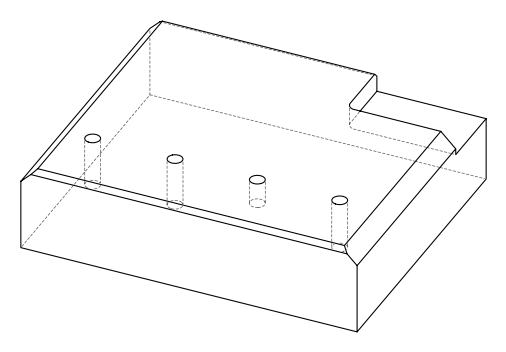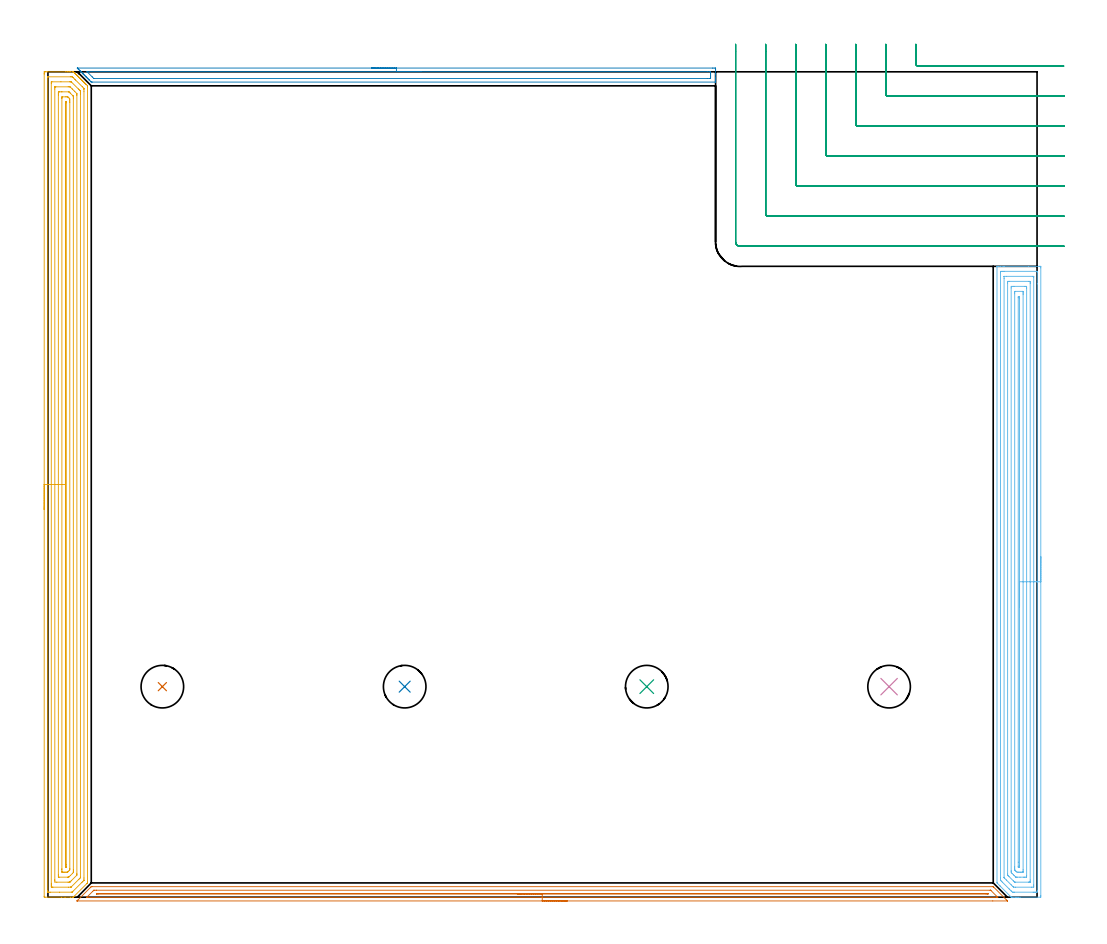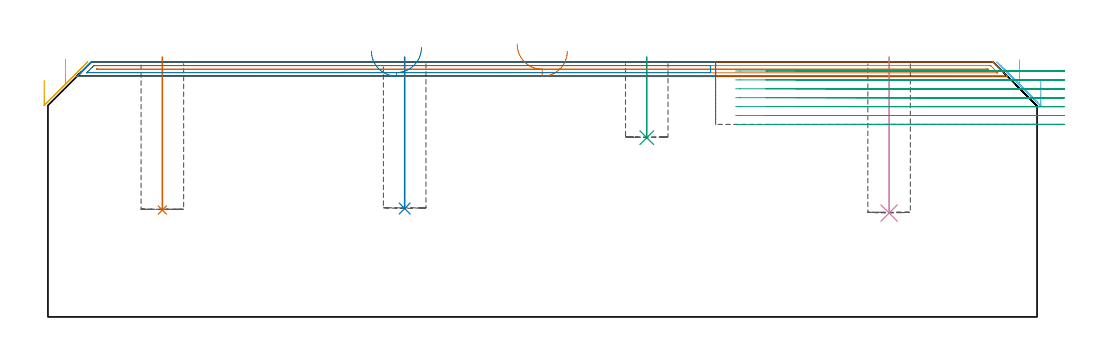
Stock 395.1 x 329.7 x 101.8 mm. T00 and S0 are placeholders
(PLAN: 9 operations, 2 tool changes, 61.9 min)
(1 INDEXABLE_INSERT_DRILL_BLIND_HOLE_FROM_SOLID | STEP1POCKET | NXT0302_005 | 0.25 min | 13345 mm3)
(2 INDEXABLE_INSERT_DRILL_BLIND_HOLE_FROM_SOLID_1 | STEP1POCKET_1 | NXT0302_005 | 0.24 min | 13211 mm3)
(3 INDEXABLE_INSERT_DRILL_BLIND_HOLE_FROM_SOLID_2 | STEP1POCKET_2 | NXT0302_005 | 0.13 min | 6796 mm3)
(4 INDEXABLE_INSERT_DRILL_BLIND_HOLE_FROM_SOLID_3 | STEP1POCKET_3 | NXT0302_005 | 0.25 min | 13620 mm3)
(5 AREA_MILL | FG_CHAMFER_SURFACE | UGT0205_001 | 18.56 min | 49337 mm3)
(6 AREA_MILL_1 | FG_CHAMFER_SURFACE_1 | UGT0205_001 | 14.27 min | 39751 mm3)
(7 AREA_MILL_2 | FG_CHAMFER_SURFACE_2 | UGT0205_001 | 8.93 min | 5911 mm3)
(8 AREA_MILL_3 | FG_CHAMFER_SURFACE_3 | UGT0205_001 | 4.24 min | 3999 mm3)
(9 MILL_CORNER_NOTCH_RECTANGULAR | CORNER_NOTCH_RECTANGULAR | UGT0201_008 | Follow Part, ap 4, ae 75% | 15.03 min | 246710 mm3)
(TOOL NXT0302_005 | Index. Insert Drill 17mm [880-D1700L20-05] | D17 PA176 FL85 Z2)
(TOOL UGT0205_001 | Chamfer Mill 20 x 3 x 45 deg. | D20 FL50 Z2)
(TOOL UGT0201_008 | End Mill 16 mm | D16 FL32 Z4)
(OP 1 INDEXABLE_INSERT_DRILL_BLIND_HOLE_FROM_SOLID)
G17 G21 G94 G90
T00 M6
G54
G17 G0 G90 X45.7 Y84.1 S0 M3
G43 Z111.8 H1
G94 G81 G98 Z42.7 F250. R103.8
G80
M5
M2
(OP 2 INDEXABLE_INSERT_DRILL_BLIND_HOLE_FROM_SOLID_1)
G17 G21 G94 G90
T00 M6
G54
G17 G0 G90 X142.5 Y84.1 S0 M3
G43 Z111.8 H1
G94 G81 G98 Z43.3 F250. R103.8
G80
M5
M2
(OP 3 INDEXABLE_INSERT_DRILL_BLIND_HOLE_FROM_SOLID_2)
G17 G21 G94 G90
T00 M6
G54
G17 G0 G90 X239.2 Y84.1 S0 M3
G43 Z111.8 H1
G94 G81 G98 Z71.6 F250. R103.8
G80
M5
M2
(OP 4 INDEXABLE_INSERT_DRILL_BLIND_HOLE_FROM_SOLID_3)
G17 G21 G94 G90
T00 M6
G54
G17 G0 G90 X336. Y84.1 S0 M3
G43 Z111.8 H1
G94 G81 G98 Z41.5 F250. R103.8
G80
M5
M2
(OP 5 AREA_MILL)
G17 G21 G94 G90
T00 M6
G54
G17 G0 G90 X-1.5 Y154.85 S1061 M3
G43 Z111.8 H0
Z94.5
G94 G1 Y154.888 Z93.628 F250.
Y155.002 Z92.764
Y155.191 Z91.912
Y155.453 Z91.08
Y155.787 Z90.274
Y156.19 Z89.5
Y156.658 Z88.764
Y157.19 Z88.072
Y157.779 Z87.429
Y158.422 Z86.84
Y159.114 Z86.308
Y159.85 Z85.84
Y160.624 Z85.437
Y161.43 Z85.103
Y162.262 Z84.841
Y163.114 Z84.652
Y163.978 Z84.538
Y164.85 Z84.5
Y328.812
X-1.499 Y329.092 Z84.501
X-1.494 Y329.696 Z84.503
X-1.493 Y329.698 Z84.504
X-0.887 Y329.699 Z85.11
X-0.279 Y329.7 Z85.718
X7.15 Z93.144
X7.72 Z93.717
X8.043 Z94.039
X8.613 Z94.609
X8.936 Z94.931
X9.791 Z95.79
X9.81 Z95.809
X10.195 Z96.193
X10.213 Y329.687 Z96.212
X10.464 Y329.436 Z96.464
X10.511 Y329.39 Z96.51
X10.722 Y329.18 Z96.718
X10.808 Y329.092 Z96.807
X10.934 Y328.967 Z96.933
X11.02 Y328.882 Z97.016
X11.106 Y328.795 Z97.105
X11.231 Y328.669 Z97.231
X11.317 Y328.584 Z97.313
X11.403 Y328.497 Z97.402
X11.529 Y328.371 Z97.528
X11.615 Y328.287 Z97.611
X11.701 Y328.2 Z97.7
X11.827 Y328.073 Z97.826
X11.913 Y327.989 Z97.909
X11.998 Y327.902 Z97.998
X12.125 Y327.776 Z98.124
X12.21 Y327.691 Z98.206
X12.296 Y327.605 Z98.295
X12.423 Y327.478 Z98.422
X12.508 Y327.394 Z98.504
X12.593 Y327.307 Z98.593
X12.72 Y327.18 Z98.72
X12.806 Y327.096 Z98.802
X12.891 Y327.009 Z98.89
X13.018 Y326.882 Z99.017
X13.103 Y326.798 Z99.099
X13.188 Y326.712 Z99.188
X13.316 Y326.584 Z99.315
X13.401 Y326.501 Z99.397
X13.486 Y326.414 Z99.485
X13.614 Y326.287 Z99.613
X13.699 Y326.203 Z99.695
X13.783 Y326.117 Z99.783
X13.912 Y325.989 Z99.911
X13.996 Y325.905 Z99.992
X14.081 Y325.819 Z100.08
X14.209 Y325.691 Z100.209
X14.294 Y325.608 Z100.29
X14.379 Y325.522 Z100.378
X14.507 Y325.393 Z100.506
X14.592 Y325.31 Z100.588
X14.676 Y325.224 Z100.675
X14.805 Y325.095 Z100.804
X14.889 Y325.012 Z100.885
X14.974 Y324.927 Z100.973
X15.103 Y324.798 Z101.102
X15.187 Y324.715 Z101.183
X15.271 Y324.629 Z101.27
X15.785 Y324.114 Z101.784
X15.803 Y324.087 Z101.793
X15.8 Y323.743 Z101.8
Y5.963
X15.794 Y5.694 Z101.791
X15.667 Y5.567 Z101.667
X15.633 Y5.533 Z101.633
X10.411 Y0.31 Z96.41
X10.275 Y0.174 Z96.272
X10.112 Y0.013 Z96.11
X10.095 Y0.002 Z96.092
X10.052 Y0. Z96.051
X10.043 Z96.042
X8.936 Z94.93
X6.827 Z92.824
X5.364 Z91.36
X-1.173 Y0.001 Z84.825
X-1.492 Y0.01 Z84.506
X-1.499 Y0.327 Z84.499
Y0.348
X-1.5 Y164.85 Z84.5
X-0.086 Z85.914
X-0.085 Y327.398 Z85.915
X-0.084 Y327.49 Z85.916
X-0.079 Y327.672 Z85.921
X-0.074 Y327.692 Z85.926
X-0.067 Y327.694 Z85.933
X-0.043 Y327.698 Z85.957
X0.006 Y327.699 Z86.006
X8.936 Y327.7 Z94.936
X9.437 Y327.699 Z95.437
X9.632 Y327.694 Z95.632
X9.729 Y327.69 Z95.729
X9.829 Y327.61 Z95.829
X10.14 Y327.307 Z96.14
X10.722 Y326.728 Z96.722
X11.036 Y326.414 Z97.036
X13.713 Y323.736 Z99.713
X14.294 Y323.148 Z100.294
X14.365 Y323.073 Z100.365
X14.379 Y322.935 Z100.379
X14.383 Y322.844 Z100.383
X14.385 Y322.753 Z100.385
X14.386 Y321.951 Z100.386
Y7.657
X14.383 Y6.856 Z100.383
X14.381 Y6.769 Z100.381
X14.378 Y6.74 Z100.378
X14.362 Y6.72 Z100.362
X14.294 Y6.647 Z100.294
X13.954 Y6.304 Z99.954
X13.614 Y5.964 Z99.614
X9.936 Y2.286 Z95.936
X9.829 Y2.182 Z95.829
X9.69 Y2.051 Z95.69
X9.64 Y2.01 Z95.64
X9.579 Y2.007 Z95.579
X9.328 Y2.002 Z95.328
X4.668 Y2. Z90.668
X0.899 Z86.899
X0.399 Z86.399
X0.006 Y2.004 Z86.006
X-0.05 Y2.006 Z85.95
X-0.078 Y2.009 Z85.922
X-0.081 Y2.118 Z85.919
X-0.085 Y2.301 Z85.915
X-0.086 Y2.393 Z85.914
Y2.485
Y164.85
X1.328 Z87.328
X1.329 Y325.092 Z87.329
X1.331 Y325.522 Z87.331
X1.333 Y325.637 Z87.333
X1.335 Y325.686 Z87.335
X1.436 Y325.691 Z87.436
X1.615 Y325.698 Z87.615
X5.186 Y325.7 Z91.186
X8.758 Z94.758
X8.936 Y325.699 Z94.936
X9.114 Y325.695 Z95.114
X9.233 Y325.69 Z95.233
X9.307 Y325.682 Z95.307
X9.341 Y325.651 Z95.341
X9.477 Y325.522 Z95.477
X12.157 Y322.844 Z98.157
X12.508 Y322.491 Z98.508
X12.776 Y322.217 Z98.776
X12.91 Y322.079 Z98.91
X12.965 Y322.013 Z98.965
X12.966 Y321.951 Z98.966
X12.97 Y321.49 Z98.97
X12.971 Y321.059 Z98.971
Y320.595
Y7.963
X12.97 Y7.856 Z98.97
X12.967 Y7.803 Z98.967
X12.965 Y7.78 Z98.965
X12.941 Y7.749 Z98.941
X12.728 Y7.529 Z98.728
X12.508 Y7.307 Z98.508
X12.283 Y7.082 Z98.283
X9.378 Y4.178 Z95.378
X9.229 Y4.037 Z95.229
X9.206 Y4.017 Z95.206
X9.173 Y4.01 Z95.173
X9.112 Y4.003 Z95.112
X8.936 Y4.001 Z94.936
X8.221 Y4. Z94.221
X1.969 Y4.001 Z87.969
X1.792 Y4.004 Z87.792
X1.614 Y4.01 Z87.614
X1.335 Y4.033 Z87.335
X1.333 Y4.178 Z87.333
X1.33 Y4.64 Z87.33
X1.329 Y5.071 Z87.329
X1.328 Y5.534 Z87.328
Y164.85
X2.743 Z88.743
Y322.844
X2.749 Y323.673 Z88.749
X2.753 Y323.691 Z88.753
X2.776 Y323.694 Z88.776
X2.829 Y323.697 Z88.829
X2.936 Y323.699 Z88.936
X3.15 Y323.7 Z89.15
X8.08 Z94.08
X8.508 Y323.697 Z94.508
X8.722 Y323.693 Z94.722
X8.827 Y323.69 Z94.827
X8.936 Y323.604 Z94.936
X9.707 Y322.844 Z95.707
X9.829 Y322.722 Z95.829
X10.6 Y321.951 Z96.6
X10.722 Y321.829 Z96.722
X11.487 Y321.059 Z97.487
X11.538 Y321.001 Z97.538
X11.55 Y320.952 Z97.55
X11.553 Y320.85 Z97.553
X11.555 Y320.641 Z97.555
X11.557 Y320.224 Z97.557
Y9.534
X11.555 Y9.117 Z97.555
X11.552 Y8.908 Z97.552
X11.549 Y8.81 Z97.549
X11.5 Y8.756 Z97.5
X11.391 Y8.641 Z97.391
X9.272 Y6.521 Z95.272
X8.936 Y6.186 Z94.936
X8.822 Y6.077 Z94.822
X8.77 Y6.031 Z94.77
X8.737 Y6.01 Z94.737
X8.685 Y6.007 Z94.685
X8.471 Y6.003 Z94.471
X8.043 Y6. Z94.043
X3.541 Y6.001 Z89.541
X2.75 Y6.028 Z88.75
X2.743 Y6.798 Z88.743
Y6.856
Y164.85
X4.157 Z90.157
Y320.48
X4.158 Y321.059 Z90.158
X4.16 Y321.37 Z90.16
X4.164 Y321.677 Z90.164
X4.471 Y321.69 Z90.471
X4.725 Y321.697 Z90.725
X5.364 Y321.7 Z91.364
X5.615 Z91.615
X8.296 Y321.699 Z94.296
X8.374 Y321.693 Z94.374
X8.392 Y321.69 Z94.392
X8.466 Y321.623 Z94.466
X8.612 Y321.485 Z94.612
X8.828 Y321.273 Z94.828
X8.936 Y321.166 Z94.936
X9.829 Y320.273 Z95.829
X9.935 Y320.166 Z95.935
X10.041 Y320.056 Z96.041
X10.109 Y319.98 Z96.109
X10.136 Y319.945 Z96.136
X10.138 Y319.929 Z96.138
X10.141 Y319.854 Z96.141
X10.143 Y319.273 Z96.143
Y318.96
X10.142 Y11.006 Z96.142
X10.139 Y10.427 Z96.139
X10.136 Y10.12 Z96.136
X10.124 Y9.835 Z96.124
X9.836 Y9.534 Z95.836
X8.943 Y8.641 Z94.943
X8.489 Y8.195 Z94.489
X8.34 Y8.05 Z94.34
X8.282 Y8.01 Z94.282
X8.203 Y8.007 Z94.203
X8.043 Y8.003 Z94.043
X7.791 Y8. Z93.791
X4.471 Y8.001 Z90.471
X4.216 Y8.004 Z90.216
X4.173 Y8.01 Z90.173
X4.164 Y8.022 Z90.164
X4.161 Y8.058 Z90.161
X4.158 Y8.641 Z90.158
X4.157 Y8.955 Z90.157
Y164.85
X5.571 Z91.571
X5.572 Y319.066 Z91.572
X5.573 Y319.273 Z91.573
X5.578 Y319.616 Z91.578
X5.581 Y319.69 Z91.581
X5.688 Y319.695 Z91.688
X5.832 Y319.699 Z91.832
X7.15 Y319.7 Z93.15
X7.618 Y319.699 Z93.618
X7.829 Y319.694 Z93.829
X7.934 Y319.69 Z93.934
X8.043 Y319.598 Z94.043
X8.373 Y319.273 Z94.373
X8.708 Y318.932 Z94.708
X8.722 Y318.595 Z94.722
X8.725 Y318.381 Z94.725
X8.728 Y317.696 Z94.728
X8.729 Y317.488 Z94.729
X8.728 Y11.527 Z94.728
X8.727 Y11.319 Z94.727
X8.723 Y10.977 Z94.723
X8.722 Y10.895 Z94.722
X8.683 Y10.843 Z94.683
X8.603 Y10.759 Z94.603
X8.279 Y10.427 Z94.279
X8.161 Y10.309 Z94.161
X8.043 Y10.193 Z94.043
X7.909 Y10.065 Z93.909
X7.861 Y10.021 Z93.861
X7.809 Y10.01 Z93.809
X7.574 Y10.003 Z93.574
X7.15 Y10.001 Z93.15
X6.684 Y10. Z92.684
X6.257 Z92.257
X5.789 Y10.002 Z91.789
X5.621 Y10.007 Z91.621
X5.588 Y10.01 Z91.588
X5.578 Y10.066 Z91.578
X5.574 Y10.217 Z91.574
X5.572 Y10.427 Z91.572
X5.571 Y11.112 Z91.571
Y11.319
Y164.85
X6.985 Z92.985
X6.986 Y316.76 Z92.986
X6.989 Y317.488 Z92.989
X6.992 Y317.646 Z92.992
X6.997 Y317.69 Z92.997
X7.044 Y317.694 Z93.044
X7.15 Y317.698 Z93.15
X7.221 Z93.221
X7.277 Y317.694 Z93.277
X7.308 Y317.69 Z93.308
X7.31 Y317.652 Z93.31
X7.313 Y317.488 Z93.313
X7.314 Y317.324 Z93.314
Y12.94
X7.311 Y12.212 Z93.311
X7.308 Y12.054 Z93.308
X7.303 Y12.01 Z93.303
X7.256 Y12.006 Z93.256
X7.15 Y12.002 Z93.15
X7.079 Z93.079
X7.023 Y12.006 Z93.023
X6.992 Y12.01 Z92.992
X6.99 Y12.048 Z92.99
X6.987 Y12.212 Z92.987
X6.986 Y12.376 Z92.986
X6.985 Y164.85 Z92.985
Y165.722 Z93.023
Y166.586 Z93.137
Y167.438 Z93.326
Y168.27 Z93.588
Y169.076 Z93.922
Y169.85 Z94.325
Y170.586 Z94.794
Y171.278 Z95.325
Y171.921 Z95.914
Y172.51 Z96.557
Y173.042 Z97.25
Y173.51 Z97.985
Y173.913 Z98.759
Y174.247 Z99.565
Y174.509 Z100.397
Y174.698 Z101.249
Y174.812 Z102.114
Y174.85 Z102.985
G0 Z111.8
M5
M2
(OP 6 AREA_MILL_1)
G17 G21 G94 G90
T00 M6
G54
G17 G0 G90 X396.6 Y136. S1061 M3
G43 Z111.8 H0
Z94.3
G94 G1 Y135.962 Z93.428 F250.
Y135.848 Z92.564
Y135.659 Z91.712
Y135.397 Z90.88
Y135.063 Z90.074
Y134.66 Z89.3
Y134.191 Z88.564
Y133.66 Z87.872
Y133.071 Z87.229
Y132.428 Z86.64
Y131.736 Z86.109
Y131. Z85.64
Y130.226 Z85.237
Y129.42 Z84.903
Y128.588 Z84.641
Y127.736 Z84.452
Y126.872 Z84.338
Y126. Z84.3
Y0.606
X396.595 Y0.121 Z84.303
X396.591 Y0.01 Z84.306
X396.475 Y0. Z84.422
X388.289 Z92.605
X387.725 Z93.172
X387.411 Z93.486
X386.847 Z94.05
X386.533 Z94.363
X385.904 Z94.995
X385.404 Z95.495
X384.798 Y0.01 Z96.101
X384.776 Y0.028 Z96.122
X384.64 Y0.16 Z96.259
X384.563 Y0.236 Z96.335
X380.549 Y4.251 Z100.351
X380.385 Y4.414 Z100.512
X380.326 Y4.473 Z100.572
X379.291 Y5.509 Z101.609
X379.104 Y5.693 Z101.789
X379.1 Y5.961 Z101.8
Y251.84
X379.102 Y251.99 Z101.788
X379.243 Y251.997 Z101.649
X379.391 Y252. Z101.508
X379.756 Z101.143
X380.385 Z100.51
X381.577 Z99.319
X382.141 Z98.753
X391.661 Z89.236
X396.193 Z84.704
X396.478 Y251.997 Z84.419
X396.592 Y251.99 Z84.305
X396.599 Y251.874 Z84.299
X396.6 Y251.394 Z84.3
Y126.
X395.186 Z85.714
X395.185 Y2.523 Z85.715
X395.184 Y2.391 Z85.716
X395.179 Y2.02 Z85.721
X394.816 Y2.006 Z86.084
X394.437 Y2.002 Z86.463
X393.943 Y2. Z86.957
X393.559 Z87.341
X386.038 Y2.001 Z94.862
X385.654 Y2.005 Z95.246
X385.272 Y2.01 Z95.628
X384.862 Y2.391 Z96.038
X384.776 Y2.475 Z96.124
X383.966 Y3.283 Z96.934
X381.289 Y5.961 Z99.611
X381.263 Y5.987 Z99.637
X380.835 Y6.421 Z100.065
X380.62 Y6.642 Z100.28
X380.521 Y6.75 Z100.379
X380.514 Y7.746 Z100.386
X380.515 Y249.477 Z100.385
X380.516 Y249.609 Z100.384
X380.521 Y249.98 Z100.379
X380.884 Y249.994 Z100.016
X381.263 Y249.998 Z99.637
X381.757 Y250. Z99.143
X382.141 Z98.759
X394.931 Z85.969
X395.111 Y249.998 Z85.789
X395.14 Y249.996 Z85.76
X395.168 Y249.99 Z85.732
X395.179 Y249.983 Z85.721
X395.18 Y249.961 Z85.72
X395.185 Y249.742 Z85.715
X395.186 Y245.009 Z85.714
Y126.
X393.772 Z87.128
X393.771 Y4.852 Z87.129
X393.769 Y4.176 Z87.131
X393.767 Y4.068 Z87.133
X393.765 Y4.022 Z87.135
X393.724 Y4.008 Z87.176
X393.559 Y4.005 Z87.341
X392.853 Y4. Z88.047
X386.533 Z94.367
X385.825 Y4.003 Z95.075
X385.741 Y4.009 Z95.159
X385.699 Y4.014 Z95.201
X385.654 Y4.053 Z95.246
X385.525 Y4.176 Z95.375
X384.776 Y4.923 Z96.124
X382.846 Y6.853 Z98.054
X382.141 Y7.56 Z98.759
X381.96 Y7.746 Z98.94
X381.935 Y7.778 Z98.965
X381.933 Y7.801 Z98.967
X381.93 Y7.854 Z98.97
X381.929 Y7.962 Z98.971
Y247.148
X381.931 Y247.824 Z98.969
X381.933 Y247.932 Z98.967
X381.935 Y247.978 Z98.965
X381.976 Y247.992 Z98.924
X382.141 Y247.995 Z98.759
X382.847 Y248. Z98.053
X393.386 Y247.999 Z87.514
X393.559 Y247.996 Z87.341
X393.731 Y247.99 Z87.169
X393.765 Y247.984 Z87.135
X393.767 Y247.953 Z87.133
X393.77 Y247.896 Z87.13
X393.771 Y247.824 Z87.129
Y247.608
X393.772 Y126. Z87.128
X392.357 Z88.543
Y6.853
X392.356 Y6.29 Z88.544
X392.353 Y6.101 Z88.547
X392.35 Y6.034 Z88.55
X392.347 Y6.01 Z88.553
X392.326 Y6.008 Z88.574
X392.222 Y6.004 Z88.678
X391.802 Y6. Z89.098
X391.764 Z89.136
X386.494 Z94.406
X386.284 Y6.003 Z94.616
X386.18 Y6.007 Z94.72
X386.155 Y6.01 Z94.745
X386.103 Y6.056 Z94.797
X386.004 Y6.15 Z94.896
X385.654 Y6.495 Z95.246
X383.898 Y8.251 Z97.002
X383.514 Y8.638 Z97.386
X383.383 Y8.778 Z97.517
X383.349 Y8.82 Z97.551
X383.347 Y8.851 Z97.553
X383.345 Y8.92 Z97.555
X383.343 Y9.202 Z97.557
Y245.147
X383.344 Y245.71 Z97.556
X383.347 Y245.899 Z97.553
X383.35 Y245.966 Z97.55
X383.353 Y245.99 Z97.547
X383.374 Y245.992 Z97.526
X383.478 Y245.996 Z97.422
X383.898 Y246. Z97.002
X383.936 Z96.964
X391.841 Z89.059
X392.223 Y245.993 Z88.677
X392.317 Y245.99 Z88.583
X392.351 Y245.983 Z88.549
X392.353 Y245.952 Z88.547
X392.355 Y245.871 Z88.545
X392.357 Y245.475 Z88.543
Y245.147
Y126.
X390.943 Z89.957
Y8.619
X390.924 Y8.01 Z89.976
X390.671 Y8.003 Z90.229
X390.046 Y8. Z90.854
X389.795 Z91.105
X388.289 Z92.611
X387.161 Z93.739
X386.847 Y8.002 Z94.053
X386.69 Y8.006 Z94.21
X386.613 Y8.01 Z94.287
X386.533 Y8.077 Z94.367
X385.961 Y8.638 Z94.939
X385.654 Y8.944 Z95.246
X385.071 Y9.531 Z95.829
X384.776 Y9.834 Z96.124
X384.758 Y10.423 Z96.142
X384.757 Y10.442 Z96.143
Y243.381
X384.776 Y243.99 Z96.124
X385.029 Y243.997 Z95.871
X385.654 Y244. Z95.246
X385.905 Z94.995
X390.297 Y243.999 Z90.603
X390.924 Y243.99 Z89.976
X390.942 Y243.362 Z89.958
X390.943 Y243.342 Z89.957
Y126.
X389.529 Z91.371
Y10.949
X389.527 Y10.423 Z91.373
X389.524 Y10.06 Z91.376
X389.522 Y10.013 Z91.378
X389.479 Y10.008 Z91.421
X389.376 Y10.004 Z91.524
X389.167 Y10.001 Z91.733
X388.706 Y10. Z92.194
X388.289 Z92.611
X387.825 Y10.002 Z93.075
X387.411 Y10.01 Z93.489
X387.023 Y10.037 Z93.877
X386.625 Y10.423 Z94.275
X386.533 Y10.515 Z94.367
X386.336 Y10.714 Z94.564
X386.238 Y10.817 Z94.662
X386.191 Y10.869 Z94.709
X386.178 Y10.902 Z94.722
X386.176 Y10.949 Z94.724
X386.172 Y11.316 Z94.728
X386.171 Y11.683 Z94.729
Y12.208
Y241.052
X386.173 Y241.577 Z94.727
X386.176 Y241.94 Z94.724
X386.178 Y241.987 Z94.722
X386.221 Y241.992 Z94.679
X386.324 Y241.996 Z94.576
X386.533 Y241.999 Z94.367
X389.306 Z91.594
X389.417 Y241.996 Z91.483
X389.49 Y241.99 Z91.41
X389.522 Y241.984 Z91.378
X389.523 Y241.943 Z91.377
X389.527 Y241.577 Z91.373
X389.529 Y241.21 Z91.371
Y240.684
Y126.
X388.115 Z92.785
X388.114 Y12.386 Z92.786
X388.113 Y12.208 Z92.787
X388.11 Y12.074 Z92.79
X388.108 Y12.016 Z92.792
X388.054 Y12.01 Z92.846
X387.952 Y12.006 Z92.948
X387.612 Y12.004 Z93.288
X387.601 Y12.009 Z93.299
X387.592 Y12.024 Z93.308
X387.588 Y12.208 Z93.312
X387.586 Y12.385 Z93.314
X387.585 Y13.993 Z93.315
X387.586 Y239.437 Z93.314
X387.587 Y239.613 Z93.313
X387.59 Y239.792 Z93.31
X387.592 Y239.832 Z93.308
X388.091 Y239.993 Z92.809
X388.099 Y239.99 Z92.801
X388.108 Y239.976 Z92.792
X388.11 Y239.792 Z92.79
X388.114 Y239.254 Z92.786
X388.115 Y239.077 Z92.785
Y126.
Y125.128 Z92.823
Y124.263 Z92.937
Y123.412 Z93.126
Y122.58 Z93.388
Y121.774 Z93.722
Y121. Z94.125
Y120.264 Z94.594
Y119.572 Z95.125
Y118.929 Z95.714
Y118.34 Z96.357
Y117.808 Z97.05
Y117.34 Z97.785
Y116.937 Z98.559
Y116.603 Z99.365
Y116.341 Z100.197
Y116.152 Z101.049
Y116.038 Z101.914
Y116. Z102.785
G0 Z111.8
M5
M2
(OP 7 AREA_MILL_2)
G17 G21 G94 G90
T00 M6
G54
G17 G0 G90 X207.45 Y-1.5 S1061 M3
G43 Z111.8 H0
Z106.1
G94 G1 X207.412 Z105.228 F250.
X207.298 Z104.364
X207.109 Z103.512
X206.847 Z102.68
X206.513 Z101.874
X206.11 Z101.1
X205.642 Z100.364
X205.11 Z99.672
X204.521 Z99.029
X203.878 Z98.44
X203.186 Z97.909
X202.45 Z97.44
X201.676 Z97.037
X200.87 Z96.703
X200.038 Z96.441
X199.187 Z96.252
X198.322 Z96.138
X197.45 Z96.1
X11.685
X11.614 Y-1.497 Z96.101
X11.612 Y-1.495 Z96.103
X11.614 Y-1.485 Z96.113
X11.912 Y-1.188 Z96.411
X17.171 Y4.071 Z101.67
X17.294 Y4.194 Z101.792
X17.566 Y4.2 Z101.8
X377.334
X377.606 Y4.194 Z101.792
X377.729 Y4.071 Z101.67
X377.77 Y4.03 Z101.63
X382.988 Y-1.188 Z96.411
X383.132 Y-1.33 Z96.267
X383.286 Y-1.486 Z96.111
X383.288 Y-1.495 Z96.103
X383.286 Y-1.499 Z96.099
X383.215 Y-1.5 Z96.1
X377.41
X197.45
Y-0.086 Z97.514
X15.78
X15.685 Y-0.085 Z97.515
X15.494 Y-0.081 Z97.519
X15.481 Y-0.079 Z97.521
X15.48 Y-0.077 Z97.523
X15.496 Y-0.057 Z97.543
X15.523 Y-0.027 Z97.573
X15.56 Y0.01 Z97.61
X17.903 Y2.353 Z99.953
X18.243 Y2.69 Z100.29
X18.318 Y2.76 Z100.36
X18.339 Y2.777 Z100.377
X18.368 Y2.78 Z100.38
X18.458 Y2.783 Z100.383
X19.256 Y2.786 Z100.386
X19.351
X376.346 Y2.785 Z100.385
X376.442 Y2.784 Z100.384
X376.537 Y2.781 Z100.381
X376.56 Y2.779 Z100.379
X376.574 Y2.769 Z100.369
X376.604 Y2.744 Z100.344
X376.66 Y2.69 Z100.29
X379.12 Y0.23 Z97.83
X379.334 Y0.01 Z97.61
X379.405 Y-0.066 Z97.534
X379.412 Y-0.079 Z97.521
X379.375 Y-0.082 Z97.518
X379.311 Y-0.084 Z97.516
X379.215 Y-0.085 Z97.515
X379.12 Y-0.086 Z97.514
X197.45
Y1.329 Z98.929
X20.244
X19.818 Y1.33 Z98.93
X19.376 Y1.334 Z98.934
X19.351 Y1.336 Z98.936
Y1.344 Z98.944
Y1.348 Z98.948
X19.382 Y1.365 Z98.965
X19.404 Y1.367 Z98.967
X19.456 Y1.37 Z98.97
X19.561 Y1.371 Z98.971
X19.776
X375.339
X375.444 Y1.37 Z98.97
X375.496 Y1.367 Z98.967
X375.518 Y1.365 Z98.965
X375.549 Y1.345 Z98.945
X375.554 Y1.335 Z98.935
X375.549 Y1.334 Z98.934
X375.123 Y1.33 Z98.93
X374.699 Y1.329 Z98.929
X197.45
X196.578 Z98.967
X195.714 Z99.08
X194.862 Z99.269
X194.03 Z99.532
X193.224 Z99.865
X192.45 Z100.268
X191.714 Z100.737
X191.022 Z101.268
X190.379 Z101.857
X189.79 Z102.501
X189.259 Z103.193
X188.79 Z103.929
X188.387 Z104.702
X188.053 Z105.508
X187.791 Z106.34
X187.602 Z107.192
X187.488 Z108.057
X187.45 Z108.929
G0 Z111.8
M5
M2
(OP 8 AREA_MILL_3)
G17 G21 G94 G90
T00 M6
G54
G17 G0 G90 X129.2 Y331.2 S1061 M3
G43 Z111.8 H0
Z106.2
G94 G1 X129.238 Z105.328 F250.
X129.352 Z104.463
X129.541 Z103.612
X129.803 Z102.78
X130.137 Z101.974
X130.54 Z101.2
X131.008 Z100.464
X131.54 Z99.772
X132.129 Z99.129
X132.772 Z98.54
X133.464 Z98.008
X134.2 Z97.54
X134.974 Z97.137
X135.78 Z96.803
X136.612 Z96.541
X137.463 Z96.352
X138.328 Z96.238
X139.2 Z96.2
X265.503
X266.08 Y331.198 Z96.202
X266.649 Y331.193 Z96.204
X266.692 Y331.191 Z96.205
X266.7 Y330.626 Z96.77
Y328.845 Z98.549
Y327.411 Z99.986
Y327.065 Z100.33
Y326.373 Z101.027
Y326.046 Z101.353
X266.692 Y325.648 Z101.744
X266.69 Y325.603 Z101.788
X266.526 Y325.6 Z101.8
X17.681
X17.297 Y325.605 Z101.791
X17.186 Y325.713 Z101.685
X16.724 Y326.174 Z101.222
X16.663 Y326.237 Z101.162
X16.49 Y326.409 Z100.99
X16.427 Y326.471 Z100.925
X16.367 Y326.532 Z100.866
X16.192 Y326.707 Z100.692
X16.13 Y326.768 Z100.629
X16.071 Y326.828 Z100.571
X15.894 Y327.005 Z100.394
X15.834 Y327.065 Z100.332
X15.776 Y327.124 Z100.275
X15.597 Y327.303 Z100.096
X15.537 Y327.361 Z100.035
X15.48 Y327.419 Z99.979
X15.299 Y327.601 Z99.798
X15.24 Y327.658 Z99.739
X15.184 Y327.715 Z99.684
X15.001 Y327.899 Z99.5
X14.944 Y327.955 Z99.442
X14.889 Y328.011 Z99.388
X14.703 Y328.196 Z99.203
X14.647 Y328.252 Z99.145
X14.593 Y328.306 Z99.092
X14.405 Y328.494 Z98.905
X14.35 Y328.548 Z98.848
X14.297 Y328.602 Z98.797
X14.107 Y328.792 Z98.607
X14.053 Y328.845 Z98.552
X14.002 Y328.898 Z98.501
X13.81 Y329.09 Z98.309
X13.757 Y329.142 Z98.255
X13.706 Y329.193 Z98.206
X13.512 Y329.388 Z98.011
X13.46 Y329.439 Z97.958
X13.41 Y329.489 Z97.91
X13.214 Y329.686 Z97.713
X13.163 Y329.735 Z97.662
X13.115 Y329.785 Z97.614
X12.916 Y329.983 Z97.416
X12.866 Y330.032 Z97.365
X12.819 Y330.08 Z97.319
X12.618 Y330.281 Z97.118
X12.57 Y330.329 Z97.068
X12.523 Y330.376 Z97.023
X12.32 Y330.579 Z96.82
X12.273 Y330.626 Z96.772
X12.138 Y330.762 Z96.638
X12.023 Y330.877 Z96.522
X11.828 Y331.071 Z96.327
X11.725 Y331.178 Z96.219
X11.717 Y331.194 Z96.203
X11.725 Y331.199 Z96.199
X11.936 Y331.2 Z96.2
X139.2
Y329.786 Z97.614
X263.399
X264.245 Y329.782 Z97.618
X264.293 Y329.779 Z97.621
X264.69 Y329.735 Z97.665
X264.697 Y329.332 Z98.068
X264.699 Y328.845 Z98.555
X264.7 Y328.439 Z98.961
X264.699 Y327.955 Z99.445
X264.697 Y327.551 Z99.849
X264.69 Y327.065 Z100.335
X264.337 Y327.021 Z100.379
X264.293 Y327.018 Z100.382
X263.45 Y327.014 Z100.386
X263.399
X18.524 Y327.015 Z100.385
X18.423 Y327.018 Z100.382
X18.359 Y327.021 Z100.379
X18.328 Y327.034 Z100.366
X18.293 Y327.065 Z100.335
X17.681 Y327.669 Z99.731
X15.894 Y329.457 Z97.943
X15.622 Y329.735 Z97.665
X15.591 Y329.77 Z97.63
X15.693 Y329.779 Z97.621
X15.793 Y329.784 Z97.616
X15.844 Y329.785 Z97.615
X139.2 Y329.786 Z97.614
X140.072 Z97.652
X140.936 Z97.766
X141.788 Z97.955
X142.62 Z98.217
X143.426 Z98.551
X144.2 Z98.954
X144.936 Z99.423
X145.628 Z99.954
X146.271 Z100.543
X146.86 Z101.186
X147.391 Z101.878
X147.86 Z102.614
X148.263 Z103.388
X148.597 Z104.194
X148.859 Z105.026
X149.048 Z105.878
X149.162 Z106.743
X149.2 Z107.614
G0 Z111.8
M5
M2
(OP 9 MILL_CORNER_NOTCH_RECTANGULAR)
G17 G21 G94 G90
T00 M6
G54
G17 G0 G90 X346.7 Y340.7 S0 M3
G43 Z111.8 H0
Z98.243
G94 G1 Y337.7 F250.
Y332.794 F500.
G3 X347.494 Y332. R0.8
G1 X402.762
X405.762 F250.
G0 Z111.8
X334.7 Y340.7
Z98.243
G1 Y337.7
Y320.794 F500.
G3 X335.494 Y320. R0.8
G1 X402.846
X403.1 Y319.999
X406.1 Y319.987 F250.
G0 Z111.8
X322.7 Y340.7
Z98.243
G1 Y337.7
Y308.795 F500.
G3 X323.495 Y308. R0.8
G1 X402.846
X403.1 Y307.999
X406.1 Y307.983 F250.
G0 Z111.8
X310.7 Y340.7
Z98.243
G1 Y337.7
Y296.795 F500.
G3 X311.495 Y296. R0.8
G1 X402.846
X403.1 Y295.999
X406.1 Y295.978 F250.
G0 Z111.8
X298.7 Y340.7
Z98.243
G1 Y337.7
Y284.796 F500.
G3 X299.496 Y284. R0.8
G1 X402.846
G2 X403.1 Y283.999 R24.
G1 X406.1 Y283.967 F250.
G0 Z111.8
X286.7 Y340.7
Z98.243
G1 Y337.7
Y272.796 F500.
G3 X287.496 Y272. R0.8
G1 X402.846
G2 X403.1 Y271.997 R12.
G1 X406.099 Y271.934 F250.
G0 Z111.8
X274.7 Y340.7
Z98.243
G1 Y337.7
Y261.7 F500.
G3 X276.4 Y260. R1.7
G1 X402.846
X405.846 F250.
G0 Z111.8
X346.7 Y340.7
Z94.686
G1 Y337.7
Y332.794 F500.
G3 X347.494 Y332. R0.8
G1 X402.762
X405.762 F250.
G0 Z111.8
X334.7 Y340.7
Z94.686
G1 Y337.7
Y320.794 F500.
G3 X335.494 Y320. R0.8
G1 X402.846
X403.1 Y319.999
X406.1 Y319.987 F250.
G0 Z111.8
X322.7 Y340.7
Z94.686
G1 Y337.7
Y308.795 F500.
G3 X323.495 Y308. R0.8
G1 X402.846
X403.1 Y307.999
X406.1 Y307.983 F250.
G0 Z111.8
X310.7 Y340.7
Z94.686
G1 Y337.7
Y296.795 F500.
G3 X311.495 Y296. R0.8
G1 X402.846
X403.1 Y295.999
X406.1 Y295.978 F250.
G0 Z111.8
X298.7 Y340.7
Z94.686
G1 Y337.7
Y284.796 F500.
G3 X299.496 Y284. R0.8
G1 X402.846
G2 X403.1 Y283.999 R24.
G1 X406.1 Y283.967 F250.
G0 Z111.8
X286.7 Y340.7
Z94.686
G1 Y337.7
Y272.796 F500.
G3 X287.496 Y272. R0.8
G1 X402.846
G2 X403.1 Y271.997 R12.
G1 X406.099 Y271.934 F250.
G0 Z111.8
X274.7 Y340.7
Z94.686
G1 Y337.7
Y261.7 F500.
G3 X276.4 Y260. R1.7
G1 X402.846
X405.846 F250.
G0 Z111.8
X346.7 Y340.7
Z91.129
G1 Y337.7
Y332.794 F500.
G3 X347.494 Y332. R0.8
G1 X402.762
X405.762 F250.
G0 Z111.8
X334.7 Y340.7
Z91.129
G1 Y337.7
Y320.794 F500.
G3 X335.494 Y320. R0.8
G1 X403.1
X406.1 F250.
G0 Z111.8
X322.7 Y340.7
Z91.129
G1 Y337.7
Y308.795 F500.
G3 X323.495 Y308. R0.8
G1 X403.1
X406.1 F250.
G0 Z111.8
X310.7 Y340.7
Z91.129
G1 Y337.7
Y296.795 F500.
G3 X311.495 Y296. R0.8
G1 X403.1
X406.1 F250.
G0 Z111.8
X298.7 Y340.7
Z91.129
G1 Y337.7
Y284.795 F500.
G3 X299.495 Y284. R0.8
G1 X311.495
X403.1
X406.1 F250.
G0 Z111.8
X286.7 Y340.7
Z91.129
G1 Y337.7
Y272.796 F500.
G3 X287.496 Y272. R0.8
G1 X299.495
X403.1
X406.1 Y271.999 F250.
G0 Z111.8
X274.7 Y340.7
Z91.129
G1 Y337.7
Y261.7 F500.
G3 X276.4 Y260. R1.7
G1 X403.097
X406.097 F250.
G0 Z111.8
X346.7 Y340.7
Z87.571
G1 Y337.7
Y332.794 F500.
G3 X347.494 Y332. R0.8
G1 X402.762
X405.762 F250.
G0 Z111.8
X334.7 Y340.7
Z87.571
G1 Y337.7
Y320.794 F500.
G3 X335.494 Y320. R0.8
G1 X403.1
X406.1 F250.
G0 Z111.8
X322.7 Y340.7
Z87.571
G1 Y337.7
Y308.795 F500.
G3 X323.495 Y308. R0.8
G1 X403.1
X406.1 F250.
G0 Z111.8
X310.7 Y340.7
Z87.571
G1 Y337.7
Y296.795 F500.
G3 X311.495 Y296. R0.8
G1 X403.1
X406.1 F250.
G0 Z111.8
X298.7 Y340.7
Z87.571
G1 Y337.7
Y284.795 F500.
G3 X299.495 Y284. R0.8
G1 X403.1
X406.1 F250.
G0 Z111.8
X286.7 Y340.7
Z87.571
G1 Y337.7
Y272.796 F500.
G3 X287.496 Y272. R0.8
G1 X403.1
X406.1 F250.
G0 Z111.8
X274.7 Y340.7
Z87.571
G1 Y337.7
Y261.7 F500.
G3 X276.4 Y260. R1.7
G1 X403.1
X406.1 F250.
G0 Z111.8
X346.7 Y340.7
Z84.014
G1 Y337.7
Y332.794 F500.
G3 X347.494 Y332. R0.8
G1 X402.762
X405.762 F250.
G0 Z111.8
X334.7 Y340.7
Z84.014
G1 Y337.7
Y320.794 F500.
G3 X335.494 Y320. R0.8
G1 X403.1
X406.1 F250.
G0 Z111.8
X322.7 Y340.7
Z84.014
G1 Y337.7
Y308.795 F500.
G3 X323.495 Y308. R0.8
G1 X403.1
X406.1 F250.
G0 Z111.8
X310.7 Y340.7
Z84.014
G1 Y337.7
Y296.795 F500.
G3 X311.495 Y296. R0.8
G1 X403.1
X406.1 F250.
G0 Z111.8
X298.7 Y340.7
Z84.014
G1 Y337.7
Y284.796 F500.
G3 X299.496 Y284. R0.8
G1 X403.1
X406.1 F250.
G0 Z111.8
X286.7 Y340.7
Z84.014
G1 Y337.7
Y272.796 F500.
G3 X287.496 Y272. R0.8
G1 X403.1
X406.1 F250.
G0 Z111.8
X274.7 Y340.7
Z84.014
G1 Y337.7
Y261.7 F500.
G3 X276.4 Y260. R1.7
G1 X403.1
X406.1 F250.
G0 Z111.8
X346.7 Y340.7
Z80.457
G1 Y337.7
Y332.794 F500.
G3 X347.494 Y332. R0.8
G1 X402.762
X405.762 F250.
G0 Z111.8
X334.7 Y340.7
Z80.457
G1 Y337.7
Y320.794 F500.
G3 X335.494 Y320. R0.8
G1 X403.1
X406.1 F250.
G0 Z111.8
X322.7 Y340.7
Z80.457
G1 Y337.7
Y308.795 F500.
G3 X323.495 Y308. R0.8
G1 X403.1
X406.1 F250.
G0 Z111.8
X310.7 Y340.7
Z80.457
G1 Y337.7
Y296.795 F500.
G3 X311.495 Y296. R0.8
G1 X403.1
X406.1 F250.
G0 Z111.8
X298.7 Y340.7
Z80.457
G1 Y337.7
Y284.796 F500.
G3 X299.496 Y284. R0.8
G1 X403.1
X406.1 F250.
G0 Z111.8
X286.7 Y340.7
Z80.457
G1 Y337.7
Y272.796 F500.
G3 X287.496 Y272. R0.8
G1 X403.1
X406.1 F250.
G0 Z111.8
X274.7 Y340.7
Z80.457
G1 Y337.7
Y261.7 F500.
G3 X276.4 Y260. R1.7
G1 X403.1
X406.1 F250.
G0 Z111.8
X346.7 Y340.7
Z76.9
G1 Y337.7
Y332.794 F500.
G3 X347.494 Y332. R0.8
G1 X402.762
X405.762 F250.
G0 Z111.8
X334.7 Y340.7
Z76.9
G1 Y337.7
Y320.794 F500.
G3 X335.494 Y320. R0.8
G1 X403.1
X406.1 F250.
G0 Z111.8
X322.7 Y340.7
Z76.9
G1 Y337.7
Y308.795 F500.
G3 X323.495 Y308. R0.8
G1 X403.1
X406.1 F250.
G0 Z111.8
X310.7 Y340.7
Z76.9
G1 Y337.7
Y296.795 F500.
G3 X311.495 Y296. R0.8
G1 X403.1
X406.1 F250.
G0 Z111.8
X298.7 Y340.7
Z76.9
G1 Y337.7
Y284.796 F500.
G3 X299.496 Y284. R0.8
G1 X403.1
X406.1 F250.
G0 Z111.8
X286.7 Y340.7
Z76.9
G1 Y337.7
Y272.796 F500.
G3 X287.496 Y272. R0.8
G1 X403.1
X406.1 F250.
G0 Z111.8
X274.7 Y340.7
Z76.9
G1 Y337.7
Y261.7 F500.
G3 X276.4 Y260. R1.7
G1 X403.1
X406.1 F250.
G0 Z111.8
M5
M2
